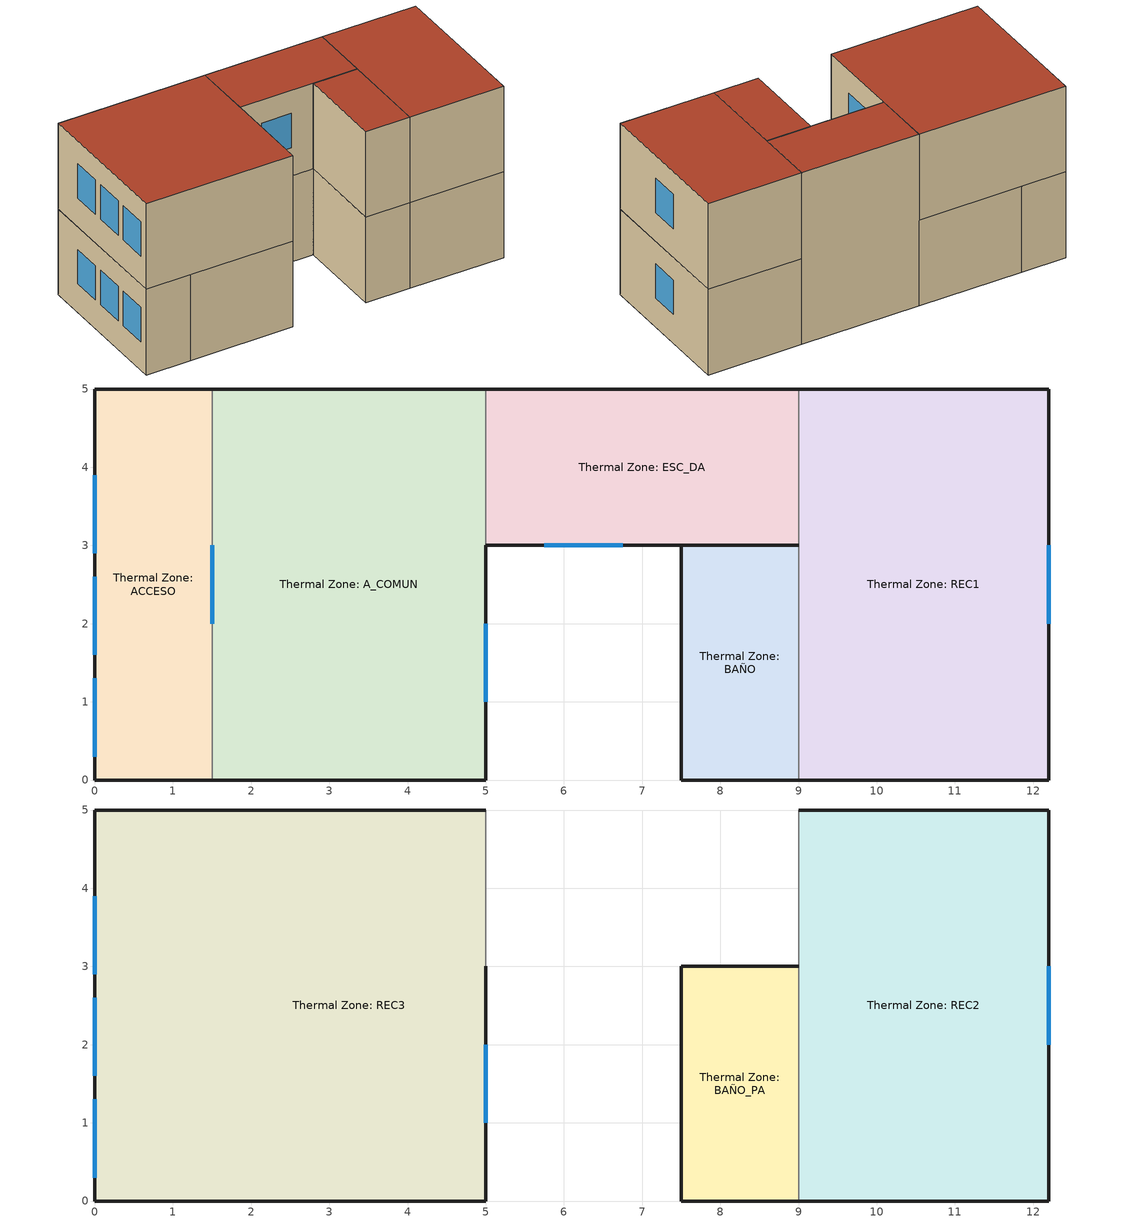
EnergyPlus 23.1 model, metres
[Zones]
Thermal Zone: ACCESO
 floor ground (Yeso_CAD_Yeso): 1.5,5 1.5,0 0,0 0,5 z0
 wall outside (Yeso_Poliestireno_Ladrillo_Yeso): 1.5,5 0,5 0,0 1.5,0 z0:3
 wall to Thermal Zone: A_COMUN (Yeso_Poliestireno_Ladrillo_Yeso): 1.5,0 1.5,5 z0:3
 window inside (Interior Window): 1.5,2 1.5,3 z1:2.2
 window (ASHRAE 189.1-2009 ExtWindow ClimateZone 1): 0,3.9 0,2.9 / 0,1.3 0,0.3 / 0,2.6 0,1.6 z1:2.2
Thermal Zone: A_COMUN
 floor ground (Yeso_CAD_Yeso): 5,5 5,0 1.5,0 1.5,5 z0
 wall outside (Yeso_Poliestireno_Ladrillo_Yeso): 5,5 1.5,5 / 1.5,0 5,0 5,3 z0:3
 wall to Thermal Zone: ESC_DA (Yeso_Poliestireno_Ladrillo_Yeso): 5,3 5,5 z0:3
 window (ASHRAE 189.1-2009 ExtWindow ClimateZone 1): 5,1 5,2 z1:2.2
Thermal Zone: BAÑO
 floor ground (Yeso_CAD_Yeso): 9,3 9,0 7.5,0 7.5,3 z0
 wall outside (Yeso_Poliestireno_Ladrillo_Yeso): 7.5,3 7.5,0 9,0 z0:3
 wall to Thermal Zone: ESC_DA (Yeso_Poliestireno_Ladrillo_Yeso): 9,3 7.5,3 z0:3
 wall to Thermal Zone: REC1 (Yeso_Poliestireno_Ladrillo_Yeso): 9,0 9,3 z0:3
Thermal Zone: ESC_DA
 floor ground (Yeso_CAD_Yeso): 9,5 9,3 5,3 5,5 z0
 wall outside (Yeso_Poliestireno_Ladrillo_Yeso): 5,3 7.5,3 z0:3; 5,3 7.5,3 9,3 z3:6; 9,5 5,5 z0:6
 wall to Thermal Zone: REC3 (Yeso_Poliestireno_Ladrillo_Yeso): 5,5 5,3 z3:6
 wall to Thermal Zone: REC2 (Yeso_Poliestireno_Ladrillo_Yeso): 9,3 9,5 z3:6
 wall to Thermal Zone: REC1 (Yeso_Poliestireno_Ladrillo_Yeso Reversed): 9,3 9,5 z0:3
 window (ASHRAE 189.1-2009 ExtWindow ClimateZone 1): 5.75,3 6.75,3 z1:2.2; 5.75,3 6.75,3 z4:5.2
 roof outside (Yeso_CAD_Yeso): 9,3 9,5 5,5 5,3 z6
Thermal Zone: REC1
 floor ground (Yeso_CAD_Yeso): 12.2,5 12.2,0 9,0 9,5 z0
 wall outside (Yeso_Poliestireno_Ladrillo_Yeso): 9,0 12.2,0 12.2,5 9,5 z0:3
 window (ASHRAE 189.1-2009 ExtWindow ClimateZone 1): 12.2,2 12.2,3 z1:2.2
Thermal Zone: BAÑO_PA
 floor to Thermal Zone: BAÑO (Yeso_CAD_Yeso Reversed): 9,3 9,0 7.5,0 7.5,3 z3
 wall outside (Yeso_Poliestireno_Ladrillo_Yeso): 9,3 7.5,3 7.5,0 9,0 z3:6
 wall to Thermal Zone: REC2 (Yeso_Poliestireno_Ladrillo_Yeso): 9,0 9,3 z3:6
 roof outside (Yeso_CAD_Yeso): 9,0 9,3 7.5,3 7.5,0 z6
Thermal Zone: REC2
 floor to Thermal Zone: REC1 (Yeso_CAD_Yeso Reversed): 12.2,5 12.2,0 9,0 9,5 z3
 wall outside (Yeso_Poliestireno_Ladrillo_Yeso): 9,0 12.2,0 12.2,5 9,5 z3:6
 window (ASHRAE 189.1-2009 ExtWindow ClimateZone 1): 12.2,2 12.2,3 z4:5.2
 roof outside (Yeso_CAD_Yeso): 12.2,0 12.2,5 9,5 9,0 z6
Thermal Zone: REC3
 floor to Thermal Zone: A_COMUN (Yeso_CAD_Yeso Reversed): 5,5 5,0 1.5,0 1.5,5 z3
 floor to Thermal Zone: ACCESO (Yeso_CAD_Yeso): 1.5,5 1.5,0 0,0 0,5 z3
 wall outside (Yeso_Poliestireno_Ladrillo_Yeso): 5,5 0,5 0,0 5,0 5,3 z3:6
 window (ASHRAE 189.1-2009 ExtWindow ClimateZone 1): 0,3.9 0,2.9 / 0,2.6 0,1.6 / 0,1.3 0,0.3 / 5,1 5,2 z4:5.2
 roof outside (Yeso_CAD_Yeso): 5,0 5,5 0,5 0,0 z6
[Building]
Building 1: North Axis {deg}=90
[Site:Location]
Cuernavaca-Matamoros.Intl.AP: Latitude {deg}=18.835; Longitude {deg}=-99.262; Time Zone {hr}=-6; Elevation {m}=1303.6
[Material] Thermal Absorptance=0.9
Name | Roughness | Thickness {m} | Conductivity {W/m-K} | Density {kg/m3} | Specific Heat {J/kg-K} | Solar Absorptance | Visible Absorptance
Ladrillo_12cm | Rough | 0.12 | 0.7 | 1970 | 800 | 0.7 | 0.7
PoliestirenoAD | MediumRough | 0.02 | 0.035 | 25 | 1400 | 0.7 | 0.7
Yeso_0p5cm | VerySmooth | 0.005 | 0.16 | 784 | 830 | 0.9 | 0.9
[WindowMaterial:Glazing] Optical Data Type=SpectralAverage; Thickness {m}=0.003; Back Side Solar Reflectance at Normal Incidence=0; Back Side Visible Reflectance at Normal Incidence=0; Infrared Transmittance at Normal Incidence=0; Dirt Correction Factor for Solar and Visible Transmittance=1; Solar Diffusing=No
Name | Solar Transmittance at Normal Incidence | Front Side Solar Reflectance at Normal Incidence | Visible Transmittance at Normal Incidence | Front Side Visible Reflectance at Normal Incidence | Front Side Infrared Hemispherical Emissivity | Back Side Infrared Hemispherical Emissivity | Conductivity {W/m-K}
Clear 3mm | 0.837 | 0.075 | 0.898 | 0.081 | 0.84 | 0.84 | 0.9
Theoretical Glass [167] | 0.2374 | 0.7126 | 0.2512 | 0.6988 | 0.985 | 0.985 | 2.1073
[Construction]
ASHRAE 189.1-2009 ExtWindow ClimateZone 1: Theoretical Glass [167]
Interior Window: Clear 3mm
Yeso_CAD_Yeso: Yeso_0p5cm, PoliestirenoAD, Ladrillo_12cm
Yeso_CAD_Yeso Reversed: Ladrillo_12cm, PoliestirenoAD, Yeso_0p5cm
Yeso_Poliestireno_Ladrillo_Yeso: Yeso_0p5cm, PoliestirenoAD, Ladrillo_12cm, Yeso_0p5cm
Yeso_Poliestireno_Ladrillo_Yeso Reversed: Yeso_0p5cm, Ladrillo_12cm, PoliestirenoAD, Yeso_0p5cm
[Zone] Multiplier=1; Part of Total Floor Area=Yes
Thermal Zone: ACCESO; Thermal Zone: A_COMUN; Thermal Zone: BAÑO; Thermal Zone: BAÑO_PA; Thermal Zone: ESC_DA; Thermal Zone: REC1; Thermal Zone: REC2; Thermal Zone: REC3
[Space] Space Type=189.1-2009 - Office - OpenOffice - CZ4-8
Name | Zone
ACCESO | Thermal Zone: ACCESO
A_COMUN | Thermal Zone: A_COMUN
BAÑO | Thermal Zone: BAÑO
BAÑO_PA | Thermal Zone: BAÑO_PA
ESC_DA | Thermal Zone: ESC_DA
REC1 | Thermal Zone: REC1
REC2 | Thermal Zone: REC2
REC3 | Thermal Zone: REC3
[SpaceList]
189.1-2009 - Office - OpenOffice - CZ4-8: REC2, ESC_DA, BAÑO_PA, BAÑO, ACCESO, REC1, A_COMUN, REC3
[People] Number of People Calculation Method=People; Fraction Radiant=0.3
Name | Zone or ZoneList or Space or SpaceList | Number of People Schedule | Number of People | Activity Level Schedule
People 4 | A_COMUN | persona_cocinando | 1 | cocinando
People 1 | REC1 | Persona_durmiendo | 1 | durmiendo
People 2 | REC2 | Persona_durmiendo | 2 | durmiendo
People 3 | REC3 | Persona_durmiendo | 3 | durmiendo
[ElectricEquipment] Schedule=Office Bldg Equip; Design Level Calculation Method=EquipmentLevel
Name | Zone or ZoneList or Space or SpaceList | Design Level {W}
Electric Equipment 1 | A_COMUN | 150
Electric Equipment 2 | REC3 | 200
[ZoneControl:Thermostat] Temperature Difference Between Cutout And Setpoint {deltaC}=0
Name | Zone or ZoneList | Control Type Schedule | Control 1
Thermal Zone: REC1 Thermostat | Thermal Zone: REC1 | Thermal Zone: REC1 Thermostat Schedule | Thermostat Setpoint Dual Setpoint 2
Thermal Zone: REC2 Thermostat | Thermal Zone: REC2 | Thermal Zone: REC2 Thermostat Schedule | Thermostat Setpoint Dual Setpoint 1
[ThermostatSetpoint:DualSetpoint]
Name | Heating Setpoint Temperature Schedule | Cooling Setpoint Temperature Schedule
Thermostat Setpoint Dual Setpoint 2 | 22 | 24
Thermostat Setpoint Dual Setpoint 1 | 25 | 25
[ZoneVentilation:DesignFlowRate] Schedule=Persona_durmiendo; Design Flow Rate Calculation Method=Flow/Person; Flow Rate per Person {m3/s-person}=0.00943895
Name | Zone or ZoneList or Space or SpaceList
Thermal Zone: REC1 Ventilation per Person | Thermal Zone: REC1
Thermal Zone: REC2 Ventilation per Person | Thermal Zone: REC2
[Zone equipment]
Thermal Zone: REC1: Thermal Zone: REC1 Ideal Loads Air System
Thermal Zone: REC2: Thermal Zone: REC2 Ideal Loads Air System
[ZoneHVAC:IdealLoadsAirSystem] Maximum Heating Supply Air Temperature [C]=50; Minimum Cooling Supply Air Temperature [C]=13; Maximum Heating Supply Air Humidity Ratio [kg-H20/kg-air]=0.0156; Minimum Cooling Supply Air Humidity Ratio [kg-H20/kg-air]=0.0077; Heating Limit=NoLimit; Cooling Limit=NoLimit; Dehumidification Control Type=ConstantSensibleHeatRatio; Cooling Sensible Heat Ratio=0.7; Humidification Control Type=None; Demand Controlled Ventilation Type=None; Outdoor Air Economizer Type=NoEconomizer; Heat Recovery Type=None; Sensible Heat Recovery Effectiveness=0.7; Latent Heat Recovery Effectiveness=0.65
Thermal Zone: REC1 Ideal Loads Air System; Thermal Zone: REC2 Ideal Loads Air System
[Schedule:Day:Interval]
Schedule Day 9: No, 08:00, 0, 09:00, 1, 14:00, 0, 15:00, 1, 24:00, 0
Schedule Day 7: No, 24:00, 200
Office Bldg Equip Rule 1 Day Schedule: No, 24:00, 0.3
Office Bldg Equip Default Schedule: No, 08:00, 0.4, 12:00, 0.9, 13:00, 0.8, 17:00, 0.9, 18:00, 0.8, 20:00, 0.6, 22:00, 0.5, 24:00, 0.4
Office Bldg Equip Rule 2 Day Schedule: No, 06:00, 0.3, 08:00, 0.4, 14:00, 0.5, 17:00, 0.35, 24:00, 0.3
Office Bldg Equip Summer Design Day: No, 24:00, 1
Office Bldg Equip Winter Design Day: No, 24:00, 0
Schedule Day 8: No, 06:00, 1, 20:00, 0, 24:00, 1
Schedule Day 6: No, 24:00, 72
Schedule Day 4: No, 24:00, 5
Schedule Day 5: No, 24:00, 22
Schedule Day 1: No, 24:00, 50
Schedule Day 2: No, 24:00, 24
Schedule Day 3: No, 24:00, 25
[Schedule:Week:Daily]
persona_cocinando Week Rule - Jan1-Dec31: Schedule Day 9, Schedule Day 9, Schedule Day 9, Schedule Day 9, Schedule Day 9, Schedule Day 9, Schedule Day 9, Schedule Day 9, Schedule Day 9, Schedule Day 9, Schedule Day 9, Schedule Day 9
cocinando Week Rule - Jan1-Dec31: Schedule Day 7, Schedule Day 7, Schedule Day 7, Schedule Day 7, Schedule Day 7, Schedule Day 7, Schedule Day 7, Schedule Day 7, Schedule Day 7, Schedule Day 7, Schedule Day 7, Schedule Day 7
Office Bldg Equip Week Rule - Jan1-Dec31: Office Bldg Equip Rule 1 Day Schedule, Office Bldg Equip Default Schedule, Office Bldg Equip Default Schedule, Office Bldg Equip Default Schedule, Office Bldg Equip Default Schedule, Office Bldg Equip Default Schedule, Office Bldg Equip Rule 2 Day Schedule, Office Bldg Equip Default Schedule, Office Bldg Equip Summer Design Day, Office Bldg Equip Winter Design Day, Office Bldg Equip Default Schedule, Office Bldg Equip Default Schedule
Persona_durmiendo Week Rule - Jan1-Dec31: Schedule Day 8, Schedule Day 8, Schedule Day 8, Schedule Day 8, Schedule Day 8, Schedule Day 8, Schedule Day 8, Schedule Day 8, Schedule Day 8, Schedule Day 8, Schedule Day 8, Schedule Day 8
durmiendo Week Rule - Jan1-Dec31: Schedule Day 6, Schedule Day 6, Schedule Day 6, Schedule Day 6, Schedule Day 6, Schedule Day 6, Schedule Day 6, Schedule Day 6, Schedule Day 6, Schedule Day 6, Schedule Day 6, Schedule Day 6
22 Week Rule - Jan1-Feb25; 22 Week Rule - Apr2-Dec31: Schedule Day 4, Schedule Day 4, Schedule Day 4, Schedule Day 4, Schedule Day 4, Schedule Day 4, Schedule Day 4, Schedule Day 4, Schedule Day 4, Schedule Day 4, Schedule Day 4, Schedule Day 4
22 Week Rule - Feb26-Mar4: Schedule Day 4, Schedule Day 4, Schedule Day 4, Schedule Day 5, Schedule Day 5, Schedule Day 5, Schedule Day 5, Schedule Day 4, Schedule Day 4, Schedule Day 4, Schedule Day 4, Schedule Day 4
22 Week Rule - Mar5-Mar25: Schedule Day 5, Schedule Day 5, Schedule Day 5, Schedule Day 5, Schedule Day 5, Schedule Day 5, Schedule Day 5, Schedule Day 4, Schedule Day 4, Schedule Day 4, Schedule Day 4, Schedule Day 4
22 Week Rule - Mar26-Apr1: Schedule Day 5, Schedule Day 5, Schedule Day 5, Schedule Day 5, Schedule Day 5, Schedule Day 5, Schedule Day 4, Schedule Day 4, Schedule Day 4, Schedule Day 4, Schedule Day 4, Schedule Day 4
24 Week Rule - Jan1-Feb25; 24 Week Rule - Apr2-Dec31: Schedule Day 1, Schedule Day 1, Schedule Day 1, Schedule Day 1, Schedule Day 1, Schedule Day 1, Schedule Day 1, Schedule Day 1, Schedule Day 1, Schedule Day 1, Schedule Day 1, Schedule Day 1
24 Week Rule - Feb26-Mar4: Schedule Day 1, Schedule Day 1, Schedule Day 1, Schedule Day 2, Schedule Day 2, Schedule Day 2, Schedule Day 2, Schedule Day 1, Schedule Day 1, Schedule Day 1, Schedule Day 1, Schedule Day 1
24 Week Rule - Mar5-Mar25: Schedule Day 2, Schedule Day 2, Schedule Day 2, Schedule Day 2, Schedule Day 2, Schedule Day 2, Schedule Day 2, Schedule Day 1, Schedule Day 1, Schedule Day 1, Schedule Day 1, Schedule Day 1
24 Week Rule - Mar26-Apr1: Schedule Day 2, Schedule Day 2, Schedule Day 2, Schedule Day 2, Schedule Day 2, Schedule Day 2, Schedule Day 1, Schedule Day 1, Schedule Day 1, Schedule Day 1, Schedule Day 1, Schedule Day 1
25 Week Rule - Jan1-Dec31: Schedule Day 3, Schedule Day 3, Schedule Day 3, Schedule Day 3, Schedule Day 3, Schedule Day 3, Schedule Day 3, Schedule Day 3, Schedule Day 3, Schedule Day 3, Schedule Day 3, Schedule Day 3
[Schedule:Year]
persona_cocinando: persona_cocinando Week Rule - Jan1-Dec31, 1, 1, 12, 31
cocinando: cocinando Week Rule - Jan1-Dec31, 1, 1, 12, 31
Office Bldg Equip: Office Bldg Equip Week Rule - Jan1-Dec31, 1, 1, 12, 31
Persona_durmiendo: Persona_durmiendo Week Rule - Jan1-Dec31, 1, 1, 12, 31
durmiendo: durmiendo Week Rule - Jan1-Dec31, 1, 1, 12, 31
22: 22 Week Rule - Jan1-Feb25, 1, 1, 2, 25, 22 Week Rule - Feb26-Mar4, 2, 26, 3, 4, 22 Week Rule - Mar5-Mar25, 3, 5, 3, 25, 22 Week Rule - Mar26-Apr1, 3, 26, 4, 1, 22 Week Rule - Apr2-Dec31, 4, 2, 12, 31
24: 24 Week Rule - Jan1-Feb25, 1, 1, 2, 25, 24 Week Rule - Feb26-Mar4, 2, 26, 3, 4, 24 Week Rule - Mar5-Mar25, 3, 5, 3, 25, 24 Week Rule - Mar26-Apr1, 3, 26, 4, 1, 24 Week Rule - Apr2-Dec31, 4, 2, 12, 31
25: 25 Week Rule - Jan1-Dec31, 1, 1, 12, 31
[Schedule:Compact]
Thermal Zone: REC1 Thermostat Schedule; Thermal Zone: REC2 Thermostat Schedule: Through: 12/31, For: AllDays, Until: 24:00, 4
